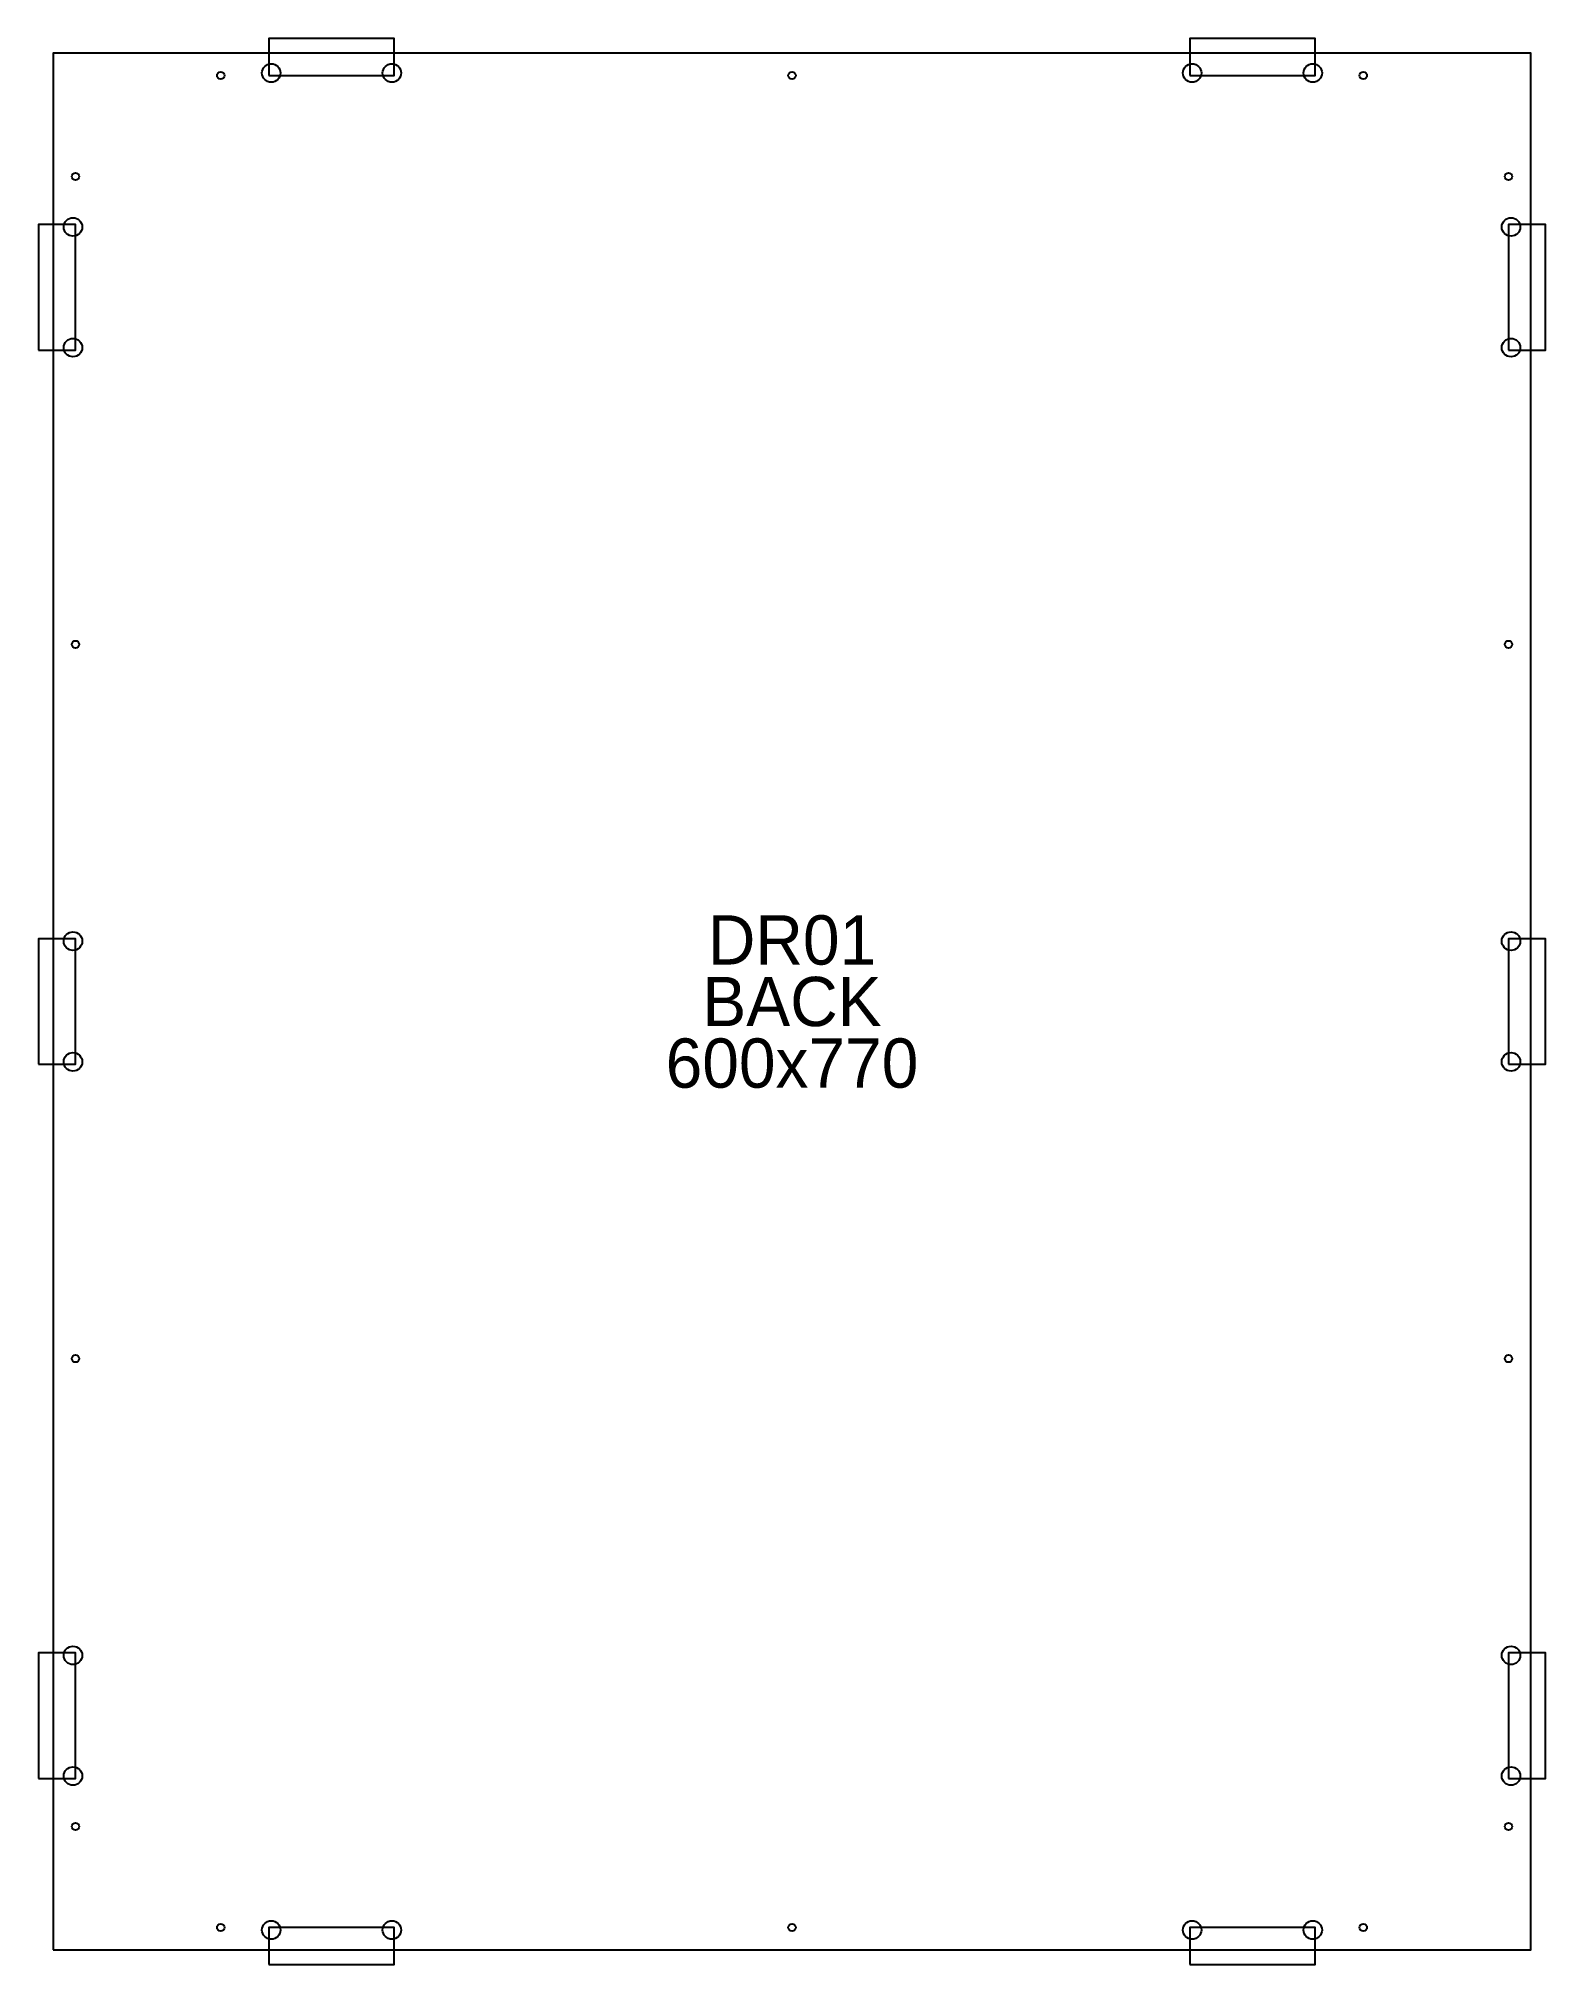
# Model space of a CAD drawing. Extents: x -6 to 606, y -6 to 776.
import ezdxf
from ezdxf.enums import TextEntityAlignment as Align

# ---------------------------------------------------------------- set-up
doc = ezdxf.new("R2010")
doc.units = 0
for name, color, linetype in [('OUTLINE', 7, 'CONTINUOUS'), ('PUZZLE_HOLES_7_5MM', 3, 'CONTINUOUS'), ('PUZZLE_SOCKET', 1, 'CONTINUOUS'), ('SCREWS_3MM', 4, 'CONTINUOUS'), ('UNIT_NUMBER', 94, 'CONTINUOUS')]:
    doc.layers.add(name, color=color, linetype=linetype)

msp = doc.modelspace()

# ---------------------------------------------------------------- linework, layer by layer
at = {"layer": 'OUTLINE'}
msp.add_lwpolyline([(0, 0), (600, 0), (600, 770), (0, 770)], close=True, dxfattribs=at)
at = {"layer": 'PUZZLE_HOLES_7_5MM'}
for centre in [(88.5, 762), (137.5, 762), (462.5, 762), (511.5, 762), (8, 699.5), (592, 699.5), (8, 650.5), (592, 650.5), (8, 409.5), (592, 409.5), (8, 360.5), (592, 360.5), (8, 119.5), (592, 119.5), (8, 70.5), (592, 70.5), (88.5, 8), (137.5, 8), (462.5, 8), (511.5, 8)]:
    msp.add_circle(centre, 3.75, dxfattribs=at)
at = {"layer": 'PUZZLE_SOCKET'}
for points in [[(87.5, 761), (138.5, 761), (138.5, 776), (87.5, 776)], [(461.5, 761), (512.5, 761), (512.5, 776), (461.5, 776)], [(-6, 649.5), (9, 649.5), (9, 700.5), (-6, 700.5)], [(591, 649.5), (606, 649.5), (606, 700.5), (591, 700.5)], [(-6, 359.5), (9, 359.5), (9, 410.5), (-6, 410.5)], [(591, 359.5), (606, 359.5), (606, 410.5), (591, 410.5)], [(-6, 69.5), (9, 69.5), (9, 120.5), (-6, 120.5)], [(591, 69.5), (606, 69.5), (606, 120.5), (591, 120.5)], [(87.5, -6), (138.5, -6), (138.5, 9), (87.5, 9)], [(461.5, -6), (512.5, -6), (512.5, 9), (461.5, 9)]]:
    msp.add_lwpolyline(points, close=True, dxfattribs=at)
at = {"layer": 'SCREWS_3MM'}
for centre in [(68, 761), (300, 761), (532, 761), (9, 720), (591, 720), (9, 530), (591, 530), (9, 240), (591, 240), (9, 50), (591, 50), (68, 9), (300, 9), (532, 9)]:
    msp.add_circle(centre, 1.5, dxfattribs=at)

# ---------------------------------------------------------------- texts
at = {"layer": 'UNIT_NUMBER'}
for s, p in [('DR01', (300, 410)), ('BACK', (300, 385)), ('600x770', (300, 360))]:
    msp.add_text(s, height=20, dxfattribs=at).set_placement(p, align=Align.MIDDLE_CENTER)

doc.saveas('drawing.dxf')
